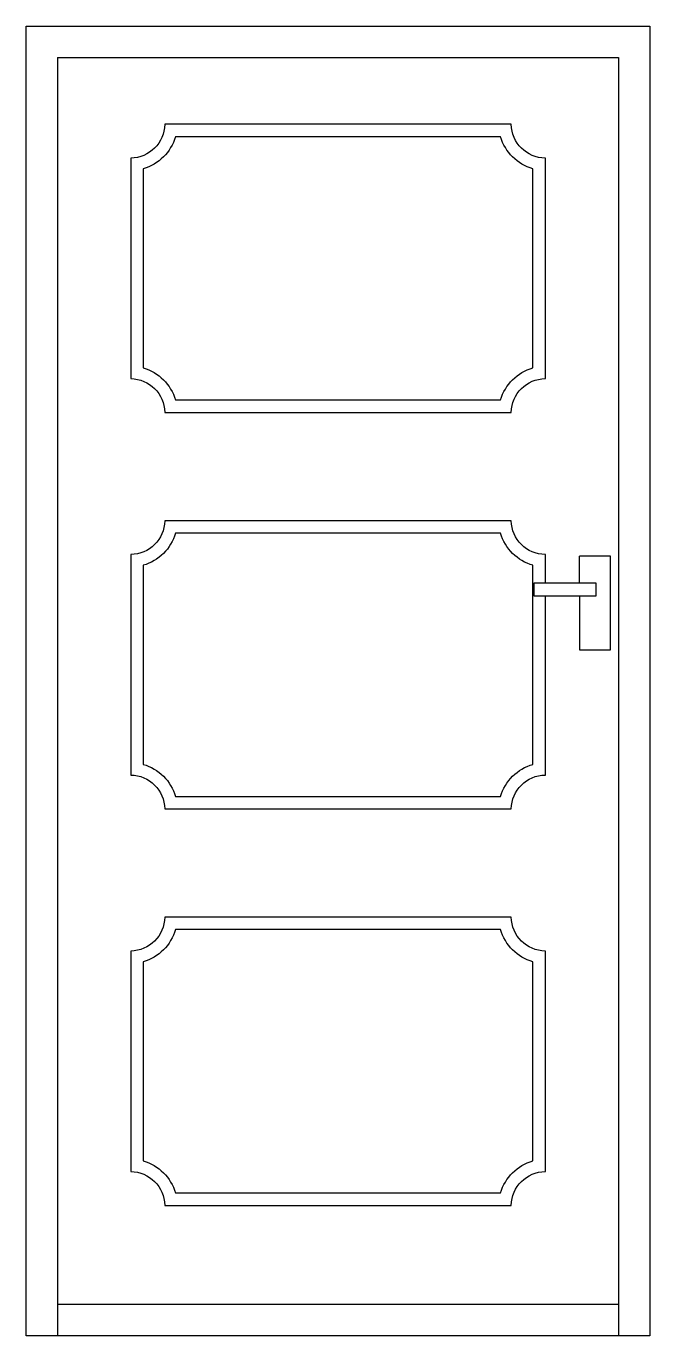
# Model space of a CAD drawing. Header units: millimetres. Extents: x -733.98 to -732.98, y 1763.63 to 1765.73.
import ezdxf

# ---------------------------------------------------------------- set-up
doc = ezdxf.new("R2010")
doc.units = ezdxf.units.MM
doc.header["$LTSCALE"] = 10
doc.layers.add('Portas', color=2, linetype='Continuous')

msp = doc.modelspace()

# ---------------------------------------------------------------- linework, layer by layer
at = {"color": 1}
for points in [[(-733.1498, 1765.1648), (-733.1498, 1765.5185, -0.409426), (-733.2045, 1765.5728), (-733.7602, 1765.5728, -0.409426), (-733.8148, 1765.5185), (-733.8148, 1765.1648, -0.409426), (-733.7602, 1765.1106), (-733.2045, 1765.1106, -0.409426)], [(-733.1698, 1765.182), (-733.1698, 1765.5013, -0.260097), (-733.2216, 1765.5528), (-733.7431, 1765.5528, -0.260097), (-733.7948, 1765.5013), (-733.7948, 1765.182, -0.260097), (-733.7431, 1765.1306), (-733.2216, 1765.1306, -0.260097)], [(-733.1698, 1764.5463), (-733.1698, 1764.8655, -0.260097), (-733.2216, 1764.917), (-733.7431, 1764.917, -0.260097), (-733.7948, 1764.8655), (-733.7948, 1764.5463, -0.260097), (-733.7431, 1764.4948), (-733.2216, 1764.4948, -0.260097)], [(-733.1498, 1763.8933), (-733.1498, 1764.247, -0.409426), (-733.2045, 1764.3013), (-733.7602, 1764.3013, -0.409426), (-733.8148, 1764.247), (-733.8148, 1763.8933, -0.409426), (-733.7602, 1763.839), (-733.2045, 1763.839, -0.409426)], [(-733.1698, 1763.9105), (-733.1698, 1764.2298, -0.260097), (-733.2216, 1764.2813), (-733.7431, 1764.2813, -0.260097), (-733.7948, 1764.2298), (-733.7948, 1763.9105, -0.260097), (-733.7431, 1763.859), (-733.2216, 1763.859, -0.260097)]]:
    msp.add_lwpolyline(points, format="xyb", close=True, dxfattribs=at)
msp.add_lwpolyline([(-733.1498, 1764.8367), (-733.1498, 1764.8828, -0.409426), (-733.2045, 1764.937), (-733.7602, 1764.937, -0.409426), (-733.8148, 1764.8828), (-733.8148, 1764.5291, -0.409426), (-733.7602, 1764.4748), (-733.2045, 1764.4748, -0.409426), (-733.1498, 1764.5291), (-733.1498, 1764.8167)], format="xyb", dxfattribs=at)
at = {"layer": 'Portas'}
for p, q in [((-733.9823, 1763.63), (-733.9823, 1765.73)), ((-733.9823, 1765.73), (-732.9823, 1765.73)), ((-732.9823, 1765.73), (-732.9823, 1763.63)), ((-732.9823, 1763.63), (-733.9823, 1763.63))]:
    msp.add_line(p, q, dxfattribs=at)
at = {"layer": 'Portas', "color": 1}
for p, q in [((-733.9323, 1765.68), (-733.9323, 1763.63)), ((-733.9323, 1765.68), (-733.0323, 1765.68)), ((-733.0323, 1765.68), (-733.0323, 1763.63)), ((-733.0953, 1764.8367), (-733.0953, 1764.88)), ((-733.0453, 1764.88), (-733.0953, 1764.88)), ((-733.0453, 1764.73), (-733.0453, 1764.88)), ((-733.0684, 1764.8367), (-733.1684, 1764.8367)), ((-733.1684, 1764.8367), (-733.1684, 1764.8167)), ((-733.0684, 1764.8167), (-733.0684, 1764.8367)), ((-733.1684, 1764.8167), (-733.0684, 1764.8167)), ((-733.0953, 1764.8167), (-733.0953, 1764.73)), ((-733.0953, 1764.73), (-733.0453, 1764.73)), ((-733.0323, 1763.68), (-733.9323, 1763.68))]:
    msp.add_line(p, q, dxfattribs=at)

doc.saveas('drawing.dxf')
